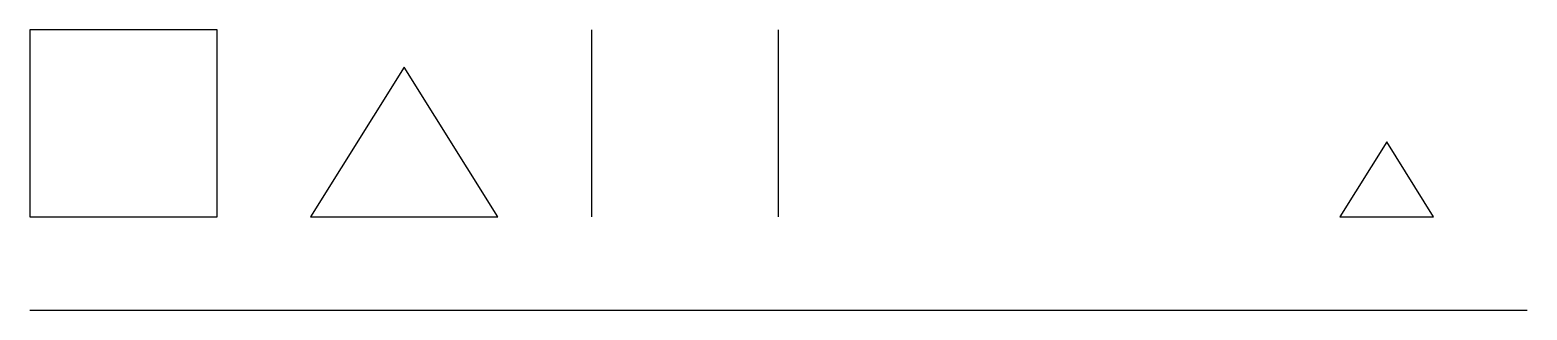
# Model space of a CAD drawing. Extents: x 0 to 80, y -5 to 10.
import ezdxf

# ---------------------------------------------------------------- set-up
doc = ezdxf.new("R2010")
doc.units = 0
doc.header["$MEASUREMENT"] = 0
doc.layers.get('0').update_dxf_attribs({"lineweight": 25})
doc.layers.add('FaceLayer', color=3, linetype='Continuous', lineweight=25)

# ---------------------------------------------------------------- blocks, each defined once
blk = doc.blocks.new('FaceBlock')
at = {"color": 2}
blk.add_3dface([(0, 0), (5, 0), (2.5, 4)], dxfattribs=at)

msp = doc.modelspace()

# ---------------------------------------------------------------- linework, layer by layer
at = {"color": 7}
msp.add_line((0, -5), (80, -5), dxfattribs=at)
msp.add_3dface([(0, 0), (10, 0), (10, 10), (0, 10)], dxfattribs=at)
at = {"color": 4, "invisible_edges": 5}
msp.add_3dface([(30, 0), (40, 0), (40, 10), (30, 10)], dxfattribs=at)
at = {"color": 5, "invisible_edges": 15}
msp.add_3dface([(45, 0), (55, 0), (55, 10), (45, 10)], dxfattribs=at)
at = {"color": 1}
msp.add_3dface([(15, 0), (25, 0), (20, 8)], dxfattribs=at)
at = {"color": 6}
msp.add_3dface([(60, 5), (60, 5), (60, 5)], dxfattribs=at)
at = {"layer": 'FaceLayer', "color": 3}
msp.add_3dface([(0, 0, 5), (10, 0), (10, 10), (0, 10, 5)], dxfattribs=at)

# ---------------------------------------------------------------- block references
msp.add_blockref('FaceBlock', (70, 0))

doc.saveas('drawing.dxf')
